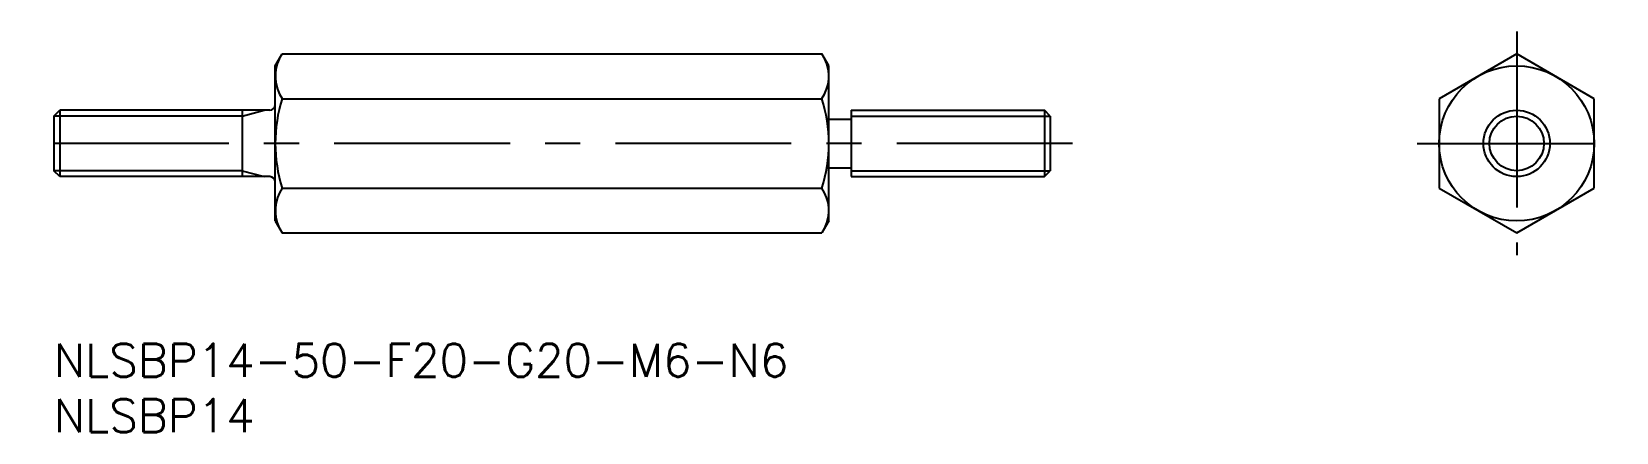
# Model space of a CAD drawing. Extents: x -2 to 141, y -8 to 28.
import ezdxf

# ---------------------------------------------------------------- set-up
doc = ezdxf.new("R2010")
doc.units = 0
doc.header["$LTSCALE"] = 0.5
doc.linetypes.add('CENTER', pattern=[50.8, 31.75, -6.35, 6.35, -6.35])
for name, color, linetype in [('MSM_CENTER', 1, 'CENTER'), ('MSM_CONTINUOUS', 7, 'CONTINUOUS'), ('MSM_NARROW', 5, 'CONTINUOUS'), ('MSM_PART_NUMBER', 7, 'CONTINUOUS')]:
    doc.layers.add(name, color=color, linetype=linetype)
doc.styles.get("Standard").update_dxf_attribs({"font": 'txt.shx', "height": 3, "bigfont": 'bigfont.shx'})

# ---------------------------------------------------------------- blocks, each defined once
blk = doc.blocks.new('*U4')
at = {"layer": 'MSM_PART_NUMBER'}
blk.add_text('NLSBP14-50-F20-G20-M6-N6', height=3, dxfattribs=at).set_placement((0, -3))
blk = doc.blocks.new('*U5')
at = {"layer": 'MSM_PART_NUMBER'}
blk.add_text('NLSBP14', height=3, dxfattribs=at).set_placement((0, -8))

msp = doc.modelspace()

# ---------------------------------------------------------------- linework, layer by layer
at = {"layer": 'MSM_CENTER'}
for p, q in [((132.12, 28.17), (132.12, 8)), ((92, 18.08), (-2, 18.08)), ((123.12, 18.08), (141.12, 18.08))]:
    msp.add_line(p, q, dxfattribs=at)
at = {"layer": 'MSM_CONTINUOUS'}
for p, q in [((20, 25.08), (20.63, 26.17)), ((20.63, 26.17), (69.37, 26.17)), ((70, 25.08), (69.37, 26.17)), ((132.12, 26.17), (125.12, 22.12)), ((139.12, 22.12), (132.12, 26.17)), ((20, 11.08), (20, 25.08)), ((70, 11.08), (70, 25.08)), ((20.63, 22.12), (69.37, 22.12)), ((125.12, 22.12), (125.12, 14.04)), ((139.12, 14.04), (139.12, 22.12)), ((0, 20.54), (0.54, 21.08)), ((0, 20.54), (0, 15.62)), ((0.54, 21.08), (0.54, 15.08)), ((19.5, 21.08), (0.54, 21.08)), ((17, 21.08), (17, 15.08)), ((70, 20.28), (72, 20.28)), ((72, 21.08), (89.46, 21.08)), ((72, 21.08), (72, 15.08)), ((90, 20.54), (89.46, 21.08)), ((89.46, 21.08), (89.46, 15.08)), ((90, 20.54), (90, 15.62)), ((70, 15.88), (72, 15.88)), ((0.54, 15.08), (0, 15.62)), ((19.5, 15.08), (0.54, 15.08)), ((72, 15.08), (89.46, 15.08)), ((89.46, 15.08), (90, 15.62)), ((20.63, 14.04), (69.37, 14.04)), ((125.12, 14.04), (132.12, 10)), ((132.12, 10), (139.12, 14.04)), ((20, 11.08), (20.63, 10)), ((70, 11.08), (69.37, 10)), ((20.63, 10), (69.37, 10))]:
    msp.add_line(p, q, dxfattribs=at)
for radius in [7, 3]:
    msp.add_circle((132.12, 18.08), radius, dxfattribs=at)
for centre, radius, start, end in [((23.58, 24.15), 3.58, 154.3842, 214.3842), ((66.42, 24.15), 3.58, 325.6158, 25.6158), ((19.5, 21.58), 0.5, 270, 0), ((33.37, 18.08), 13.37, 162.412, 197.588), ((56.63, 18.08), 13.37, 342.412, 17.588), ((19.5, 14.58), 0.5, 0, 90), ((23.58, 12.02), 3.58, 145.6158, 205.6158), ((66.42, 12.02), 3.58, 334.3842, 34.3842)]:
    msp.add_arc(centre, radius, start, end, dxfattribs=at)
at = {"layer": 'MSM_NARROW'}
for p, q in [((17, 20.54), (0, 20.54)), ((17, 20.54), (19, 21.08)), ((72, 20.54), (90, 20.54)), ((17, 15.62), (0, 15.62)), ((17, 15.62), (19, 15.08)), ((72, 15.62), (90, 15.62))]:
    msp.add_line(p, q, dxfattribs=at)
msp.add_circle((132.12, 18.08), 2.46, dxfattribs=at)

# ---------------------------------------------------------------- block references
at = {"layer": 'MSM_CONTINUOUS'}
for name in ['*U4', '*U5']:
    msp.add_blockref(name, (0, 0), dxfattribs=at)

doc.saveas('drawing.dxf')
